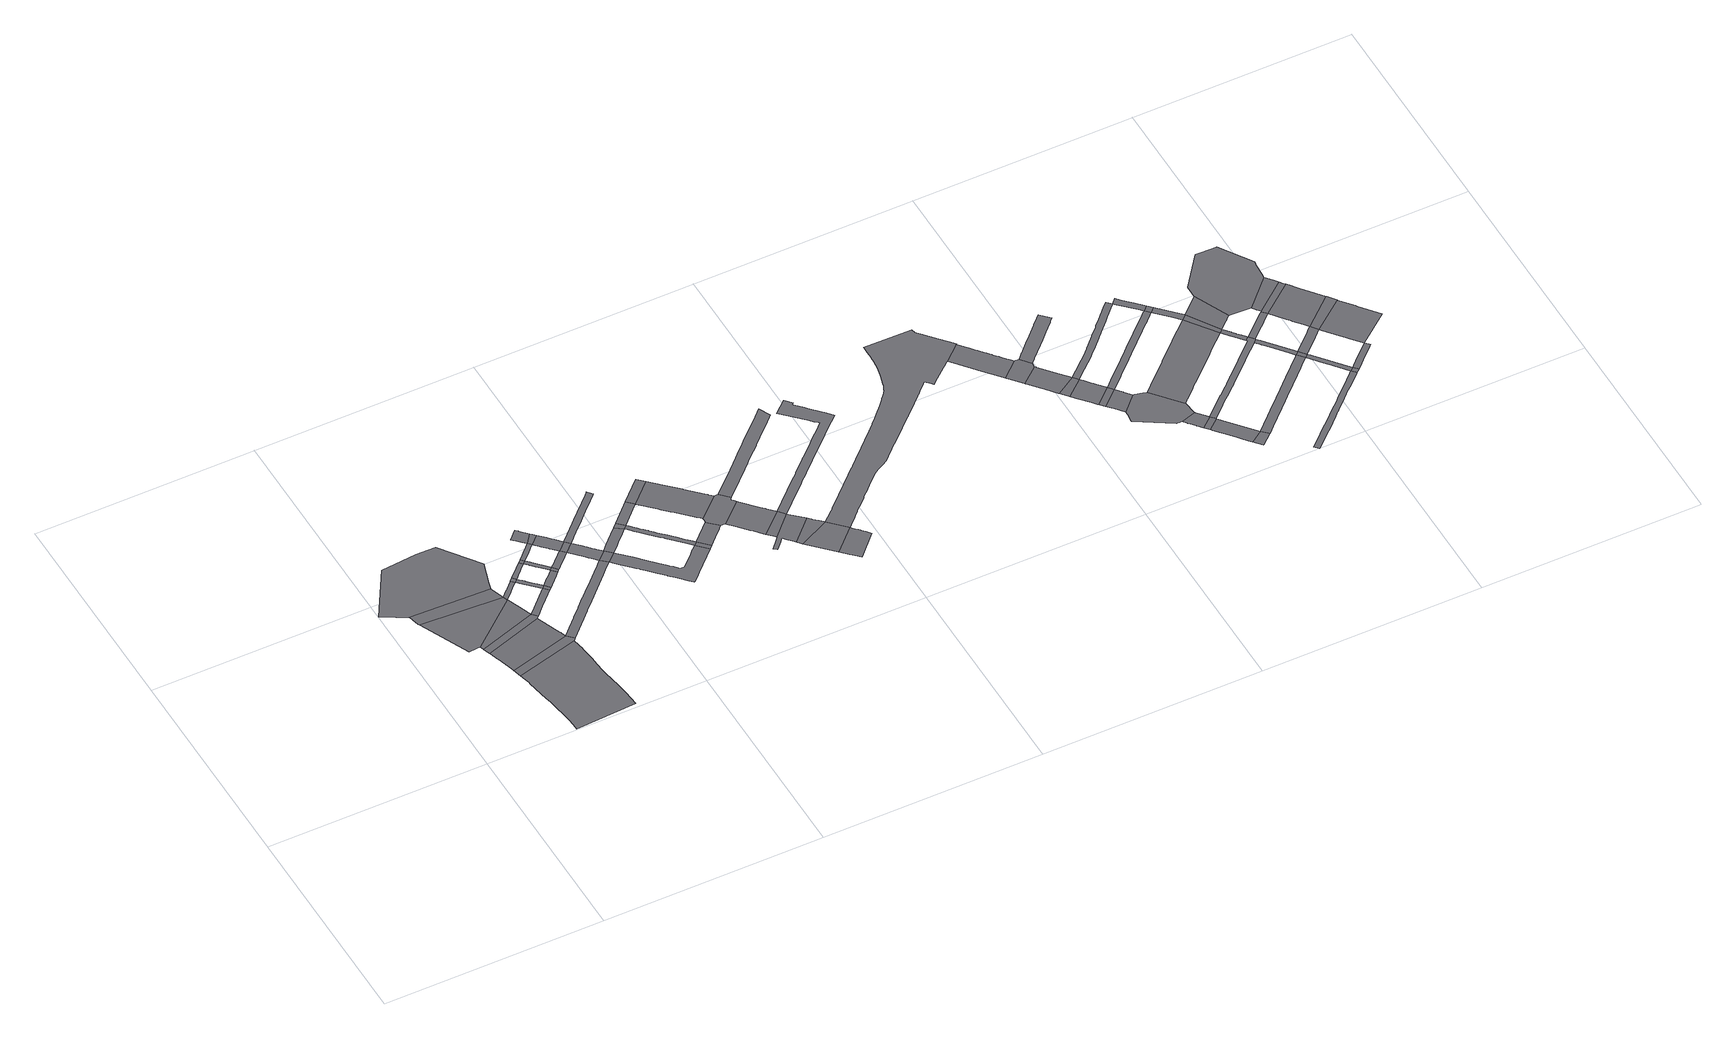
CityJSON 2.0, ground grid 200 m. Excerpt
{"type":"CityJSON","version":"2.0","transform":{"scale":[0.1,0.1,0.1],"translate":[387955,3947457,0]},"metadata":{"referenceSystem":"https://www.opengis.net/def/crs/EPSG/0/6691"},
"CityObjects":{
"road1":{"type":"Road","attributes":{"function":"3","RoadStructureAttribute.sectionType":"1"},"geometry":[{"type":"MultiSurface","lod":"1","boundaries":[[[0,1,2,3,4,5]]]}]},
"road2":{"type":"Road","attributes":{"function":"3","RoadStructureAttribute.sectionType":"1"},"geometry":[{"type":"MultiSurface","lod":"1","boundaries":[[[6,7,8,9,10,0,5,11,12,13]]]}]},
"road3":{"type":"Road","geometry":[{"type":"MultiSurface","lod":"1","boundaries":[[[14,15,16,17,18,19,20,21,6,13,22,23,24,25,26]]]}]},
"road4":{"type":"Road","geometry":[{"type":"MultiSurface","lod":"1","boundaries":[[[27,28,29,30,31,32,33,34,35,36,37,38,39,40,41,42,43,44,45,46,47,48,49,50,51,52,53,54,55,56,57]]]}]},
"road5":{"type":"Road","attributes":{"RoadStructureAttribute.sectionType":"1"},"geometry":[{"type":"MultiSurface","lod":"1","boundaries":[[[58,59,60,61,62,63,64]]]}]},
"road6":{"type":"Road","geometry":[{"type":"MultiSurface","lod":"1","boundaries":[[[65,66,67,68,69,63,62,70,71,72,73,74,75,76,77]]]}]},
"road7":{"type":"Road","geometry":[{"type":"MultiSurface","lod":"1","boundaries":[[[78,79,80,4,3,59,58]]]}]},
"road8":{"type":"Road","geometry":[{"type":"MultiSurface","lod":"1","boundaries":[[[77,76,42,41,81]]]}]},
"road9":{"type":"Road","attributes":{"RoadStructureAttribute.sectionType":"1"},"geometry":[{"type":"MultiSurface","lod":"1","boundaries":[[[82,83,84,85,86,5,4,87,88,89,90]]]}]},
"road10":{"type":"Road","attributes":{"RoadStructureAttribute.sectionType":"1"},"geometry":[{"type":"MultiSurface","lod":"1","boundaries":[[[91,92,93,94,95,58,64,96,97,98,99]]]}]},
"road11":{"type":"Road","geometry":[{"type":"MultiSurface","lod":"1","boundaries":[[[100,82,90,101]]]}]},
"road12":{"type":"Road","attributes":{"RoadStructureAttribute.sectionType":"1"},"geometry":[{"type":"MultiSurface","lod":"1","boundaries":[[[102,103,104,105,106,107,108,109,101,90,110,111,112,91,113]]]}]},
"road13":{"type":"Road","attributes":{"RoadStructureAttribute.sectionType":"1"},"geometry":[{"type":"MultiSurface","lod":"1","boundaries":[[[114,115,116,100,101,117,118,119,120,121,122,123]]]}]},
"road14":{"type":"Road","geometry":[{"type":"MultiSurface","lod":"1","boundaries":[[[113,91,99,124]]]}]},
"road15":{"type":"Road","geometry":[{"type":"MultiSurface","lod":"1","boundaries":[[[125,114,123,126]]]}]},
"road16":{"type":"Road","attributes":{"RoadStructureAttribute.sectionType":"1"},"geometry":[{"type":"MultiSurface","lod":"1","boundaries":[[[127,128,129,130,131,132,113,124,133,134,135,136]]]}]},
"road17":{"type":"Road","attributes":{"RoadStructureAttribute.sectionType":"1"},"geometry":[{"type":"MultiSurface","lod":"1","boundaries":[[[137,138,139,140,126,123,141,142,143,144,145,146,147,148]]]}]},
"road18":{"type":"Road","attributes":{"RoadStructureAttribute.sectionType":"1"},"geometry":[{"type":"MultiSurface","lod":"1","boundaries":[[[149,150,151,152,153,154,155,156,157,158,159,160,161,162,163,164,165,166,167,168,169,77,81,170,171,172,173,174,175,176,177,178,179]]]}]},
"road19":{"type":"Road","attributes":{"RoadStructureAttribute.sectionType":"1"},"geometry":[{"type":"MultiSurface","lod":"1","boundaries":[[[180,181,182,183,184,185,186,125,126,187,188,189,190,191,192]]]}]},
"road20":{"type":"Road","geometry":[{"type":"MultiSurface","lod":"1","boundaries":[[[148,147,193,127,136,194,195]]]}]},
"road21":{"type":"Road","attributes":{"RoadStructureAttribute.sectionType":"1"},"geometry":[{"type":"MultiSurface","lod":"1","boundaries":[[[196,197,198,199,200,201,202,180,203]]]}]},
"road22":{"type":"Road","attributes":{"RoadStructureAttribute.sectionType":"1"},"geometry":[{"type":"MultiSurface","lod":"1","boundaries":[[[204,205,206,207,208,209,148,195,210,211,212,213,214,215]]]}]},
"road23":{"type":"Road","geometry":[{"type":"MultiSurface","lod":"1","boundaries":[[[216,217,203,180,192,218]]]}]},
"road24":{"type":"Road","attributes":{"RoadStructureAttribute.sectionType":"1"},"geometry":[{"type":"MultiSurface","lod":"1","boundaries":[[[219,220,221,222,223,224,225,226,204,227,228,229,230,231,218,192]]]}]},
"road25":{"type":"Road","geometry":[{"type":"MultiSurface","lod":"1","boundaries":[[[227,204,215,232]]]}]},
"road26":{"type":"Road","attributes":{"RoadStructureAttribute.sectionType":"1"},"geometry":[{"type":"MultiSurface","lod":"1","boundaries":[[[233,234,235,236,237,238,239,240,241,232,215,242,243,244,149,245]]]}]},
"road27":{"type":"Road","geometry":[{"type":"MultiSurface","lod":"1","boundaries":[[[245,149,179,246]]]}]},
"road28":{"type":"Road","attributes":{"RoadStructureAttribute.sectionType":"1"},"geometry":[{"type":"MultiSurface","lod":"1","boundaries":[[[247,248,249,250,251,252,253,254,255,256,257,258,259,260,261,227,232,262,263,264,265,266,267,268,269,270,271,272,273,274,275,276,277,278,279,280,281]]]}]},
"road29":{"type":"Road","attributes":{"RoadStructureAttribute.sectionType":"1"},"geometry":[{"type":"MultiSurface","lod":"1","boundaries":[[[282,283,284,285,286,245,246,287,288,289,290,291,292,293]]]}]},
"road30":{"type":"Road","attributes":{"RoadStructureAttribute.sectionType":"1"},"geometry":[{"type":"MultiSurface","lod":"1","boundaries":[[[294,295,296,297,298,299,300,301,302,303,304,305,306,307,308,309,246,179,310,311,312,313,314,315,316,317,318,319,320,321,322,323,324,325,326,327,328,329,330,331,332]]]}]},
"road31":{"type":"Road","geometry":[{"type":"MultiSurface","lod":"1","boundaries":[[[333,334,335,282,293,336]]]}]},
"road32":{"type":"Road","attributes":{"RoadStructureAttribute.sectionType":"1"},"geometry":[{"type":"MultiSurface","lod":"1","boundaries":[[[337,338,333,336,339,340]]]}]},
"road33":{"type":"Road","attributes":{"RoadStructureAttribute.sectionType":"1"},"geometry":[{"type":"MultiSurface","lod":"1","boundaries":[[[341,342,343,344,345,346,347,348,349,350,351,352,353,354,355,356,357,358,359,360,336,293,361,362,363,364,365,366,367,368,369,370,371,372,373,374,375,332,376]]]}]},
"road34":{"type":"Road","geometry":[{"type":"MultiSurface","lod":"1","boundaries":[[[376,332,331,377]]]}]},
"road35":{"type":"Road","geometry":[{"type":"MultiSurface","lod":"1","boundaries":[[[378,337,340,379]]]}]},
"road36":{"type":"Road","attributes":{"RoadStructureAttribute.sectionType":"1"},"geometry":[{"type":"MultiSurface","lod":"1","boundaries":[[[380,381,382,376,377,383,384,385,386,387,388]]]}]},
"road37":{"type":"Road","attributes":{"RoadStructureAttribute.sectionType":"1"},"geometry":[{"type":"MultiSurface","lod":"1","boundaries":[[[389,390,391,392,393,394,395,396,397,398,399,379,340,400,401,402,403,404,405,406,407,408,409,410,411,412]]]}]},
"road38":{"type":"Road","geometry":[{"type":"MultiSurface","lod":"1","boundaries":[[[413,412,411,414,415,380,388,416,417,418,419,420,421,422,423]]]}]},
"road39":{"type":"Road","attributes":{"RoadStructureAttribute.sectionType":"1"},"geometry":[{"type":"MultiSurface","lod":"1","boundaries":[[[424,425,426,427,428,429,418,417,430,431,432,433,434,435,436,437,438]]]}]},
"road40":{"type":"Road","geometry":[{"type":"MultiSurface","lod":"1","boundaries":[[[438,437,439,440,441,442,443,444]]]}]},
"road41":{"type":"Road","attributes":{"RoadStructureAttribute.sectionType":"1"},"geometry":[{"type":"MultiSurface","lod":"1","boundaries":[[[445,446,443,442,447,448,449,450,451,452,453,454,455,456]]]}]},
"road42":{"type":"Road","attributes":{"RoadStructureAttribute.sectionType":"7"},"geometry":[{"type":"MultiSurface","lod":"1","boundaries":[[[457,458,459,460,461,462,463,464,465,456,455,466,467]]]}]},
"road43":{"type":"Road","geometry":[{"type":"MultiSurface","lod":"1","boundaries":[[[467,466,468,469]]]}]},
"road44":{"type":"Road","attributes":{"RoadStructureAttribute.sectionType":"7"},"geometry":[{"type":"MultiSurface","lod":"1","boundaries":[[[470,471,472,473,474,475,476,469,468,477,478,479,480,481,482]]]}]},
"road45":{"type":"Road","attributes":{"RoadStructureAttribute.sectionType":"1"},"geometry":[{"type":"MultiSurface","lod":"1","boundaries":[[[483,484,485,486,487,488,489,490,491,492,413,423,493,494,495,496,497,498,499,500,501,502,503,504,505,506,507,508]]]}]},
"road46":{"type":"Road","attributes":{"RoadStructureAttribute.sectionType":"1"},"geometry":[{"type":"MultiSurface","lod":"1","boundaries":[[[509,510,511,512,513,514,515,516,517,518,519,520,521,522,523,524,525,526,527,528,529,530,531,532,533,534,535,536,537,538,539,540,541,542,543,544,545,546,547,548,549,550,551,552,553,554,555,556,557,558,559,560,561,562,563,564,565,566,567,568,569,570,571,572,573,574,575,576,438,444]]]}]},
"road47":{"type":"Road","attributes":{"function":"1","RoadStructureAttribute.sectionType":"1"},"geometry":[{"type":"MultiSurface","lod":"1","boundaries":[[[577,578,579,580,581,582,583,584,585,586,587,588,589,590,591,592,593,594,595,596,597,598,599,600,601,602,603,604,605,606,607,608,609,610,611,612,613,614,615,616,617,618,619,620,621,622,623,624,625,626,627,628,629,630,631,632,633,634,635,636,637,638,639,640,641,642,643,644,645,646,647,648,649,650,651,652,653,467,469,654,655,656,657,658,659,660,661,662,663,664,665,666,667,668,669,670,671,672,673,674,675,676,677,678,679,680,681,682,683,684,685,686,687,688,689,690,691,692,693,694,695,696,697,698,699,700,701,702,703,704,705,706,707,708,709,710,711,712,713,714,715,716,717,718,719,720,721,722,723,724,725,726,727,728,729,730,731,732,733,734,735,736,737]]]}]},
"road48":{"type":"Road","geometry":[{"type":"MultiSurface","lod":"1","boundaries":[[[738,739,740,741,742,743,744,745,746,747,748,749,750,751,752,753,726,725,754,755,756,757,758,759,760,761,762]]]}]},
"road49":{"type":"Road","geometry":[{"type":"MultiSurface","lod":"1","boundaries":[[[762,761,763,764,765,766,767,768,769,770]]]}]},
"road50":{"type":"Road","attributes":{"RoadStructureAttribute.sectionType":"1"},"geometry":[{"type":"MultiSurface","lod":"1","boundaries":[[[771,772,773,774,775,776,768,767,777,778,779,780,781,782,783,784]]]}]},
"road51":{"type":"Road","geometry":[{"type":"MultiSurface","lod":"1","boundaries":[[[784,783,785,786,787]]]}]},
"road52":{"type":"Road","attributes":{"RoadStructureAttribute.sectionType":"1"},"geometry":[{"type":"MultiSurface","lod":"1","boundaries":[[[788,789,790,791,792,793,794,795,787,786,796,797,798,799,800,801]]]}]},
"road53":{"type":"Road","geometry":[{"type":"MultiSurface","lod":"1","boundaries":[[[801,800,802,803,804,805]]]}]},
"road54":{"type":"Road","attributes":{"RoadStructureAttribute.sectionType":"1"},"geometry":[{"type":"MultiSurface","lod":"1","boundaries":[[[806,807,808,804,803,809,810,811,812]]]}]},
"road55":{"type":"Road","attributes":{"RoadStructureAttribute.sectionType":"1"},"geometry":[{"type":"MultiSurface","lod":"1","boundaries":[[[813,814,815,816,817,818,819,820,821,822,823,824,770,769,825,826,827,828,829,830,831,832,833]]]}]},
"road56":{"type":"Road","geometry":[{"type":"MultiSurface","lod":"1","boundaries":[[[834,835,812,811,836,837,838,839,840,841,842,843,844,845,846,847,848,849,850]]]}]},
"road57":{"type":"Road","attributes":{"RoadStructureAttribute.sectionType":"1"},"geometry":[{"type":"MultiSurface","lod":"1","boundaries":[[[851,852,853,854,843,842,855,856,857,858,859,860,861,862,863,864]]]}]},
"road58":{"type":"Road","attributes":{"RoadStructureAttribute.sectionType":"1"},"geometry":[{"type":"MultiSurface","lod":"1","boundaries":[[[865,866,867,868,869,870,871,872,873,874,875,876,877,878,879,880,881,882,883,884,784,787,885,886,887,888,889,890,891,892,893,894,895,896,897,898,899,900,901,902,903,904,905,906,907,908,909,910,911]]]}]},
"road59":{"type":"Road","geometry":[{"type":"MultiSurface","lod":"1","boundaries":[[[864,863,912,913,914,915]]]}]},
"road60":{"type":"Road","attributes":{"RoadStructureAttribute.sectionType":"1"},"geometry":[{"type":"MultiSurface","lod":"1","boundaries":[[[916,917,918,919,920,914,913,921,922,923,924,925,926,927,928]]]}]},
"road61":{"type":"Road","attributes":{"RoadStructureAttribute.sectionType":"1"},"geometry":[{"type":"MultiSurface","lod":"1","boundaries":[[[929,930,931,932,933,934,935,936,937,938,939,940,941,942,943,944,945,946,947,948,949,801,805,950,951,952,953,954,955,956,957,958,959,960,961,962,963,964]]]}]},
"road62":{"type":"Road","geometry":[{"type":"MultiSurface","lod":"1","boundaries":[[[928,927,965,966,967]]]}]},
"road63":{"type":"Road","attributes":{"function":"3","RoadStructureAttribute.sectionType":"1"},"geometry":[{"type":"MultiSurface","lod":"1","boundaries":[[[968,969,970,971,972,973,974,975,976,977,978,979,850,849,980,981,982,983,984,985,986,987,988,989,990,991,992,993,994,995,996,997,998,999,1000,1001]]]}]},
"road64":{"type":"Road","attributes":{"RoadStructureAttribute.sectionType":"1"},"geometry":[{"type":"MultiSurface","lod":"1","boundaries":[[[1002,1003,1004,1005,1006,1007,911,1008,1009,1010,1011,1012,929,1013]]]}]},
"road65":{"type":"Road","attributes":{"RoadStructureAttribute.sectionType":"1"},"geometry":[{"type":"MultiSurface","lod":"1","boundaries":[[[1014,1015,1016,1017,1018,1019,1020,1021,1022,1023,1024,1025,1026,1027,1028,1029,1030,1031,1032,1033,1034,1035,1036,1037,1038,1039,1040,864,915,1041,1042,1043,1044,1045,1046,1047,1048,1049,1050,1051,1052,1053,1054,1055,1056,1057,1058,1059,1060,1061,1062,1063,1064,1065]]]}]},
"road66":{"type":"Road","geometry":[{"type":"MultiSurface","lod":"1","boundaries":[[[1013,929,964,1066]]]}]},
"road67":{"type":"Road","attributes":{"RoadStructureAttribute.sectionType":"1"},"geometry":[{"type":"MultiSurface","lod":"1","boundaries":[[[1067,1068,1069,1070,1066,964,1071,1072,1073,968,1074]]]}]},
"road68":{"type":"Road","attributes":{"RoadStructureAttribute.sectionType":"1"},"geometry":[{"type":"MultiSurface","lod":"1","boundaries":[[[1075,1076,1077,1078,1079,1080,1081,1082,1083,1084,1085,1086,1087,1088,1089,1090,1091,1092,1093,928,967,1094,1095,1096,1097,1098,1099,1100,1101,1102,1103,1104,1105,1106,1107,1108,1109,1110,1111,1112,1113,1114]]]}]},
"road69":{"type":"Road","geometry":[{"type":"MultiSurface","lod":"1","boundaries":[[[1074,968,1001,1115]]]}]},
"road70":{"type":"Road","attributes":{"RoadStructureAttribute.sectionType":"1"},"geometry":[{"type":"MultiSurface","lod":"1","boundaries":[[[1116,1117,1118,1119,1120,1121,1122,1123,1124,1125,1126,1127,1128,1129,1130,1131,1132,1133,1134,1135,1136,1137,1138,1139,1140,1141,1142,1143,1144,1145,1146,1147,1148,1149,1150,1151,1152,1153,1154,1155,1156,1157,1158,1159,1160]]]}]},
"road71":{"type":"Road","geometry":[{"type":"MultiSurface","lod":"1","boundaries":[[[1161,1162,1163,1164,1165,1115,1001,1166,1167,1168,1169,1015,1014]]]}]},
"road72":{"type":"Road","attributes":{"function":"3","RoadStructureAttribute.sectionType":"1"},"geometry":[{"type":"MultiSurface","lod":"1","boundaries":[[[1170,1171,1172,1074,1115,1173,1174,1175,1176,1177,1178]]]}]},
"road73":{"type":"Road","attributes":{"RoadStructureAttribute.sectionType":"1"},"geometry":[{"type":"MultiSurface","lod":"1","boundaries":[[[1179,1180,1181,1182,1183,1184,1185,1064,1063,1186,1187,1188,1189,1190,1191,1192,1075,1193]]]}]},
"road74":{"type":"Road","attributes":{"function":"3","RoadStructureAttribute.sectionType":"1"},"geometry":[{"type":"MultiSurface","lod":"1","boundaries":[[[1194,1195,1196,1197,1014,1065,1198,1199,1200,1201,1202,1203,1204]]]}]},
"road75":{"type":"Road","geometry":[{"type":"MultiSurface","lod":"1","boundaries":[[[1193,1075,1114,1205]]]}]},
"road76":{"type":"Road","attributes":{"RoadStructureAttribute.sectionType":"1"},"geometry":[{"type":"MultiSurface","lod":"1","boundaries":[[[1206,1207,1208,1209,1205,1114,1210,1211,1212,1213,1214,1215,1216]]]}]},
"road77":{"type":"Road","geometry":[{"type":"MultiSurface","lod":"1","boundaries":[[[1217,1218,1219,1220,1221,1170,1178,1222,1223,1224,1225,1226,1227,1228,1229,1230]]]}]},
"road78":{"type":"Road","attributes":{"RoadStructureAttribute.sectionType":"1"},"geometry":[{"type":"MultiSurface","lod":"1","boundaries":[[[1231,1232,1233,1193,1205,1234,1235,1236,1237,1238]]]}]},
"road79":{"type":"Road","geometry":[{"type":"MultiSurface","lod":"1","boundaries":[[[1216,1215,1116,1160,1239,1240,1241,1242]]]}]},
"road80":{"type":"Road","attributes":{"function":"3","RoadStructureAttribute.sectionType":"1"},"geometry":[{"type":"MultiSurface","lod":"1","boundaries":[[[1243,1224,1223,1244,1245,1246,1247,1248]]]}]},
"road81":{"type":"Road","geometry":[{"type":"MultiSurface","lod":"1","boundaries":[[[1249,1248,1247,1250,1194,1204,1251]]]}]},
"road82":{"type":"Road","attributes":{"RoadStructureAttribute.sectionType":"1"},"geometry":[{"type":"MultiSurface","lod":"1","boundaries":[[[1252,1253,1254,1255,1256,1257,1216,1242,1258,1259,1260,1261]]]}]},
"road83":{"type":"Road","attributes":{"function":"3","RoadStructureAttribute.sectionType":"1"},"geometry":[{"type":"MultiSurface","lod":"1","boundaries":[[[1262,1263,1264,1265,1266,1267,1268,1269,1270,1271,1272,1273,1251,1204]]]}]},
"road84":{"type":"Road","geometry":[{"type":"MultiSurface","lod":"1","boundaries":[[[1274,1267,1266,1231,1238,1275]]]}]},
"road85":{"type":"Road","attributes":{"function":"3","RoadStructureAttribute.sectionType":"1"},"geometry":[{"type":"MultiSurface","lod":"1","boundaries":[[[1276,1277,1278,1279,1280,1281,1275,1238,1282,1283,1284,1285,1286,1287]]]}]}
},
"vertices":[
[253,1637,0],[465,1185,0],[535,1189,0],[569,1190,0],[1010,1558,0],[995,1599,0],
[220,1753,0],[229,1721,0],[232,1708,0],[233,1706,0],[248,1652,0],[976,1652,0],[956,1710,0],[949,1730,0],
[699,2351,0],[602,2356,0],[272,2325,0],[5,1875,0],[30,1861,0],[98,1822,0],[129,1804,0],[175,1778,0],[953,1745,0],[954,1746,0],[969,1796,0],[1031,2005,0],[777,2348,0],
[1369,119,0],[1364,182,0],[1361,205,0],[1350,283,0],[1334,375,0],[1318,460,0],[1315,490,0],[1306,590,0],[1306,601,0],[1305,614,0],[1303,659,0],[1296,715,0],[1287,787,0],[1287,789,0],[1268,900,0],[704,749,0],[711,722,0],[729,656,0],[729,653,0],[729,635,0],[768,422,0],[768,421,0],[780,356,0],[786,324,0],[791,295,0],[807,195,0],[810,166,0],[815,123,0],[821,29,0],[822,10,0],[1375,43,0],
[1102,1322,0],[581,1154,0],[597,1103,0],[599,1100,0],[601,1092,0],[1126,1261,0],[1144,1279,0],
[1220,1017,0],[1215,1031,0],[1213,1036,0],[1209,1046,0],[1189,1094,0],[612,1057,0],[623,1023,0],[626,1015,0],[632,996,0],[657,920,0],[675,858,0],[682,832,0],[1235,980,0],
[1093,1346,0],[1080,1378,0],[1012,1553,0],
[1291,923,0],
[1131,1732,0],[1123,1724,0],[1065,1667,0],[1058,1661,0],[1043,1646,0],[1071,1617,0],[1086,1632,0],[1135,1680,0],[1159,1703,0],
[1321,1537,0],[1225,1443,0],[1188,1406,0],[1158,1377,0],[1110,1329,0],[1152,1286,0],[1224,1358,0],[1242,1376,0],[1363,1495,0],
[1157,1757,0],[1185,1728,0],
[1305,1604,0],[1275,1635,0],[1237,1673,0],[1232,1679,0],[1228,1683,0],[1217,1694,0],[1212,1700,0],[1211,1700,0],[1176,1687,0],[1187,1675,0],[1228,1633,0],[1346,1562,0],
[1287,1883,0],[1238,1836,0],[1230,1828,0],[1206,1749,0],[1216,1759,0],[1229,1771,0],[1242,1784,0],[1252,1794,0],[1266,1808,0],[1314,1855,0],
[1388,1519,0],
[1312,1908,0],[1340,1879,0],
[1474,1689,0],[1445,1660,0],[1433,1648,0],[1408,1624,0],[1404,1620,0],[1365,1581,0],[1407,1538,0],[1447,1577,0],[1483,1613,0],[1516,1646,0],
[1438,1777,0],[1435,1780,0],[1377,1840,0],[1367,1850,0],[1344,1824,0],[1352,1816,0],[1379,1788,0],[1385,1781,0],[1419,1746,0],[1420,1745,0],[1470,1693,0],[1498,1714,0],
[1874,1604,0],[1827,1558,0],[1810,1541,0],[1696,1431,0],[1687,1422,0],[1642,1378,0],[1635,1371,0],[1628,1365,0],[1606,1343,0],[1569,1308,0],[1564,1302,0],[1553,1292,0],[1523,1263,0],[1472,1213,0],[1470,1211,0],[1463,1204,0],[1391,1134,0],[1385,1128,0],[1301,1045,0],[1291,1035,0],[1273,1018,0],[1329,961,0],[1404,1034,0],[1414,1044,0],[1519,1147,0],[1522,1150,0],[1604,1230,0],[1748,1370,0],[1825,1445,0],[1865,1484,0],[1934,1550,0],
[1450,2043,0],[1441,2033,0],[1418,2012,0],[1394,1988,0],[1348,1943,0],[1335,1930,0],[1323,1919,0],[1376,1915,0],[1384,1922,0],[1397,1935,0],[1400,1938,0],[1446,1983,0],[1478,2014,0],
[1473,1689,0],[1528,1657,0],[1535,1665,0],
[1452,2198,0],[1450,2201,0],[1431,2220,0],[1352,2143,0],[1367,2128,0],[1373,2122,0],[1419,2075,0],[1516,2132,0],
[1639,1847,0],[1611,1821,0],[1604,1814,0],[1562,1774,0],[1529,1743,0],[1500,1715,0],[1541,1670,0],[1563,1692,0],[1570,1699,0],[1610,1737,0],[1616,1742,0],[1681,1804,0],
[1533,2114,0],[1529,2119,0],[1557,2090,0],
[1497,1994,0],[1511,1979,0],[1514,1976,0],[1531,1958,0],[1576,1912,0],[1582,1906,0],[1588,1899,0],[1612,1875,0],[1719,1923,0],[1661,1982,0],[1655,1989,0],[1614,2031,0],[1571,2075,0],
[1760,1880,0],
[1909,1726,0],[1900,1736,0],[1895,1741,0],[1852,1785,0],[1847,1790,0],[1830,1808,0],[1823,1815,0],[1819,1820,0],[1761,1879,0],[1792,1689,0],[1810,1670,0],[1828,1652,0],[1952,1681,0],
[2016,1625,0],
[2141,2332,0],[2136,2326,0],[2115,2306,0],[2049,2242,0],[1992,2187,0],[1947,2144,0],[1942,2138,0],[1837,2037,0],[1836,2036,0],[1832,2032,0],[1831,2031,0],[1829,2029,0],[1781,1982,0],[1780,1982,0],[1748,1951,0],[1761,1880,0],[1788,1906,0],[1790,1907,0],[1792,1909,0],[1816,1933,0],[1831,1948,0],[1833,1949,0],[1854,1970,0],[1879,1994,0],[1914,2028,0],[1917,2031,0],[1922,2035,0],[2032,2142,0],[2065,2175,0],[2094,2203,0],[2108,2216,0],[2134,2241,0],[2135,2242,0],[2157,2263,0],[2182,2287,0],
[2147,1874,0],[2130,1857,0],[2044,1772,0],[2036,1764,0],[2007,1735,0],[2078,1686,0],[2087,1695,0],[2092,1700,0],[2104,1712,0],[2129,1736,0],[2154,1761,0],[2217,1823,0],
[2594,1360,0],[2580,1346,0],[2566,1332,0],[2553,1320,0],[2447,1218,0],[2407,1219,0],[2366,1262,0],[2354,1273,0],[2322,1307,0],[2268,1364,0],[2195,1439,0],[2183,1452,0],[2162,1473,0],[2139,1497,0],[2126,1511,0],[2043,1597,0],[1966,1517,0],[2003,1479,0],[2082,1396,0],[2093,1385,0],[2112,1365,0],[2118,1359,0],[2150,1326,0],[2220,1253,0],[2233,1240,0],[2274,1197,0],[2279,1192,0],[2326,1143,0],[2347,1121,0],[2405,1061,0],[2420,1045,0],[2433,1032,0],[2437,1028,0],[2441,1032,0],[2497,1086,0],[2517,1105,0],[2518,1106,0],[2720,1300,0],[2630,1394,0],
[2186,1912,0],[2157,1884,0],[2148,1875,0],[2245,1851,0],
[2363,2087,0],[2299,2023,0],[2418,2022,0],[2425,2028,0],
[2639,1442,0],[2609,1473,0],[2606,1476,0],[2591,1492,0],[2539,1546,0],[2535,1550,0],[2488,1599,0],[2428,1662,0],[2418,1672,0],[2408,1682,0],[2379,1712,0],[2376,1716,0],[2370,1722,0],[2349,1744,0],[2339,1754,0],[2327,1766,0],[2311,1784,0],[2305,1789,0],[2262,1834,0],[2247,1850,0],[2218,1823,0],[2236,1804,0],[2276,1762,0],[2278,1760,0],[2329,1707,0],[2340,1696,0],[2352,1683,0],[2391,1643,0],[2427,1605,0],[2450,1581,0],[2457,1573,0],[2559,1467,0],[2560,1467,0],[2562,1465,0],[2610,1415,0],[2658,1422,0],
[2749,1328,0],
[2560,2271,0],[2619,2217,0],
[2827,1584,0],[2779,1537,0],[2771,1530,0],[2779,1358,0],[2819,1395,0],[2825,1401,0],[2892,1466,0],[2893,1467,0],[2920,1493,0],
[2994,1846,0],[2990,1850,0],[2969,1870,0],[2844,1994,0],[2837,2001,0],[2832,2006,0],[2829,2009,0],[2827,2011,0],[2824,2014,0],[2793,2044,0],[2719,2118,0],[2432,2022,0],[2432,2021,0],[2562,1893,0],[2580,1875,0],[2611,1845,0],[2624,1831,0],[2638,1818,0],[2647,1809,0],[2780,1678,0],[2792,1666,0],[2801,1656,0],[2827,1631,0],[3028,1812,0],
[3068,1812,0],[2831,1627,0],[2831,1587,0],[2954,1492,0],[2960,1492,0],[3160,1673,0],[3144,1691,0],[3128,1707,0],[3124,1712,0],[3128,1716,0],[3144,1731,0],
[3332,1485,0],[3324,1494,0],[3323,1495,0],[3295,1526,0],[3292,1528,0],[3170,1662,0],[2973,1477,0],[3020,1426,0],[3085,1355,0],[3086,1354,0],[3105,1333,0],[3124,1313,0],[3162,1271,0],[3194,1236,0],[3393,1418,0],
[3209,1220,0],[3237,1189,0],[3239,1188,0],[3258,1168,0],[3446,1359,0],[3448,1360,0],
[3489,1318,0],[3456,1350,0],[3261,1166,0],[3246,1149,0],[3169,1064,0],[3199,1037,0],[3257,1101,0],[3289,1137,0],[3313,1109,0],[3360,1053,0],[3369,1043,0],[3569,1242,0],
[3674,1143,0],[3665,1152,0],[3659,1158,0],[3652,1164,0],[3649,1167,0],[3643,1173,0],[3604,1210,0],[3602,1211,0],[3598,1215,0],[3406,998,0],[3683,1134,0],
[3620,782,0],[3827,984,0],
[3919,885,0],[3892,916,0],[3888,920,0],[3880,929,0],[3877,933,0],[3870,940,0],[3844,966,0],[3671,730,0],[3684,718,0],[3715,686,0],[3716,686,0],[3757,645,0],[3954,845,0],
[3806,2508,0],[3737,2443,0],[3635,2347,0],[3526,2245,0],[3504,2224,0],[3434,2157,0],[3383,2109,0],[3280,2012,0],[3130,1870,0],[3122,1862,0],[3198,1782,0],[3388,1961,0],[3432,2002,0],[3435,2006,0],[3439,2010,0],[3455,2025,0],[3543,2108,0],[3544,2108,0],[3584,2146,0],[3596,2158,0],[3599,2160,0],[3664,2222,0],[3735,2289,0],[3767,2319,0],[3835,2384,0],[3857,2404,0],
[3505,1413,0],[3543,1449,0],[3552,1457,0],[3602,1504,0],[3604,1505,0],[3654,1552,0],[3702,1596,0],[3727,1620,0],[3744,1635,0],[3762,1652,0],[3786,1674,0],[3800,1687,0],[3809,1696,0],[3814,1700,0],[3903,1783,0],[3904,1784,0],[3915,1794,0],[3968,1843,0],[3969,1844,0],[4129,1993,0],[4134,1997,0],[4134,1998,0],[4136,2000,0],[4195,2055,0],[4224,2081,0],[4231,2088,0],[4254,2108,0],[4257,2110,0],[4262,2115,0],[4277,2127,0],[4313,2159,0],[4262,2214,0],[4165,2319,0],[4145,2341,0],[4140,2346,0],[4136,2351,0],[4124,2364,0],[4073,2419,0],[4067,2426,0],[4083,2440,0],[4027,2499,0],[3912,2399,0],[3981,2328,0],[4022,2287,0],[4091,2216,0],[4134,2173,0],[4161,2146,0],[4168,2138,0],[4165,2135,0],[4133,2106,0],[4074,2051,0],[4022,2003,0],[3978,1962,0],[3876,1867,0],[3863,1854,0],[3860,1853,0],[3826,1821,0],[3823,1818,0],[3731,1733,0],[3729,1730,0],[3727,1729,0],[3692,1696,0],[3590,1601,0],[3557,1570,0],[3543,1557,0],[3490,1508,0],[3479,1498,0],[3425,1448,0],
[4878,2726,0],[4878,2699,0],[4878,2693,0],[4878,2689,0],[4877,2633,0],[4877,2629,0],[4876,2606,0],[4876,2573,0],[4875,2568,0],[4875,2547,0],[4871,2505,0],[4867,2483,0],[4861,2445,0],[4855,2420,0],[4854,2415,0],[4853,2411,0],[4851,2405,0],[4830,2318,0],[4829,2313,0],[4819,2281,0],[4815,2269,0],[4806,2245,0],[4804,2241,0],[4799,2231,0],[4792,2217,0],[4785,2207,0],[4777,2194,0],[4765,2181,0],[4733,2143,0],[4728,2137,0],[4717,2124,0],[4695,2097,0],[4692,2095,0],[4680,2082,0],[4634,2035,0],[4632,2033,0],[4580,1980,0],[4544,1943,0],[4535,1934,0],[4531,1930,0],[4493,1891,0],[4482,1879,0],[4479,1877,0],[4470,1868,0],[4467,1865,0],[4416,1818,0],[4406,1809,0],[4394,1798,0],[4341,1747,0],[4329,1736,0],[4284,1694,0],[4242,1654,0],[4227,1641,0],[4211,1625,0],[4173,1590,0],[4153,1571,0],[4141,1560,0],[4106,1527,0],[4092,1514,0],[4021,1447,0],[4015,1442,0],[4008,1435,0],[3978,1407,0],[3932,1365,0],[3921,1354,0],[3911,1344,0],[3877,1313,0],[3836,1274,0],[3823,1262,0],[3807,1247,0],[3800,1240,0],[3782,1224,0],[3769,1211,0],[3757,1200,0],[3722,1169,0],[3719,1166,0],[3688,1139,0],[3828,984,0],[3873,1028,0],[3886,1041,0],[3913,1067,0],[3921,1075,0],[3923,1077,0],[3925,1079,0],[3961,1114,0],[3968,1120,0],[4002,1153,0],[4016,1166,0],[4083,1230,0],[4088,1236,0],[4123,1269,0],[4136,1281,0],[4189,1333,0],[4197,1341,0],[4224,1367,0],[4249,1391,0],[4277,1417,0],[4282,1421,0],[4284,1422,0],[4286,1423,0],[4314,1442,0],[4329,1452,0],[4354,1466,0],[4405,1493,0],[4420,1501,0],[4430,1507,0],[4432,1508,0],[4438,1513,0],[4474,1547,0],[4496,1567,0],[4519,1588,0],[4527,1595,0],[4540,1608,0],[4575,1640,0],[4584,1648,0],[4607,1670,0],[4644,1704,0],[4650,1709,0],[4653,1712,0],[4661,1719,0],[4697,1752,0],[4723,1777,0],[4737,1790,0],[4794,1842,0],[4824,1870,0],[4829,1874,0],[4830,1876,0],[4840,1885,0],[4941,1978,0],[4956,1992,0],[4976,2011,0],[4983,2017,0],[5001,2034,0],[5006,2039,0],[5015,2048,0],[5020,2053,0],[5044,2076,0],[5109,2139,0],[5125,2157,0],[5156,2125,0],[5166,2112,0],[5183,2092,0],[5196,2104,0],[5270,2167,0],[5325,2214,0],[5334,2221,0],[5364,2247,0],[5396,2274,0],[5398,2271,0],[5550,2404,0],[5556,2410,0],[5516,2454,0],[5494,2480,0],[5422,2563,0],[5411,2576,0],[5402,2586,0],[5350,2647,0],[5345,2653,0],[5339,2659,0],[5320,2682,0],[5309,2718,0],
[5845,2059,0],[5843,2061,0],[5803,2108,0],[5788,2127,0],[5785,2130,0],[5773,2144,0],[5751,2169,0],[5750,2171,0],[5735,2189,0],[5719,2208,0],[5706,2223,0],[5668,2269,0],[5664,2273,0],[5621,2324,0],[5598,2351,0],[5590,2361,0],[5403,2266,0],[5413,2254,0],[5462,2196,0],[5566,2074,0],[5632,1995,0],[5656,1967,0],[5683,1935,0],[5721,1890,0],[5877,2022,0],
[5728,1882,0],[5730,1879,0],[5733,1876,0],[5743,1864,0],[5833,1758,0],[5988,1890,0],[5990,1930,0],[5918,2020,0],
[6171,1674,0],[6127,1726,0],[6117,1738,0],[6030,1841,0],[6000,1876,0],[5995,1881,0],[5838,1752,0],[5840,1750,0],[5929,1645,0],[5932,1640,0],[5994,1568,0],[6023,1533,0],[6026,1530,0],[6201,1638,0],
[6045,1507,0],[6084,1461,0],[6240,1592,0],
[6387,1418,0],[6346,1467,0],[6325,1491,0],[6318,1500,0],[6313,1506,0],[6270,1557,0],[6261,1567,0],[6260,1568,0],[6111,1429,0],[6119,1419,0],[6206,1317,0],[6241,1275,0],[6246,1269,0],[6397,1406,0],
[6254,1261,0],[6287,1225,0],[6436,1360,0],[6438,1363,0],
[6488,1299,0],[6486,1301,0],[6476,1314,0],[6322,1186,0],[6335,1172,0],[6399,1095,0],[6538,1240,0],
[6288,2390,0],[6260,2362,0],[6215,2317,0],[6208,2310,0],[6200,2302,0],[6113,2215,0],[6089,2191,0],[6080,2182,0],[6071,2173,0],[5970,2072,0],[5966,2069,0],[5951,2053,0],[6028,1967,0],[6031,1971,0],[6039,1979,0],[6189,2128,0],[6250,2189,0],[6335,2274,0],[6341,2281,0],[6348,2288,0],[6369,2308,0],
[6622,1217,0],[6554,1236,0],[6397,1061,0],[6392,985,0],[6392,975,0],[6702,788,0],[6709,787,0],[6725,786,0],[6751,785,0],[6884,828,0],[6883,832,0],[6881,851,0],[6877,884,0],[6875,903,0],[6869,951,0],[6868,955,0],[6657,1208,0],
[6944,759,0],[6903,807,0],[6899,812,0],[6886,827,0],[6777,754,0],[6778,753,0],[6782,748,0],[6785,745,0],[6828,693,0],[6832,689,0],[6836,683,0],[6861,654,0],[6870,644,0],[6970,728,0],
[6836,2263,0],[6799,2226,0],[6758,2183,0],[6754,2178,0],[6749,2173,0],[6697,2119,0],[6694,2117,0],[6641,2062,0],[6635,2055,0],[6632,2052,0],[6604,2023,0],[6560,1978,0],[6555,1973,0],[6459,1873,0],[6455,1869,0],[6426,1843,0],[6355,1778,0],[6349,1773,0],[6329,1754,0],[6202,1639,0],[6242,1595,0],[6287,1636,0],[6328,1672,0],[6437,1771,0],[6450,1783,0],[6461,1794,0],[6497,1826,0],[6575,1907,0],[6629,1962,0],[6631,1965,0],[6638,1972,0],[6660,1995,0],[6664,1999,0],[6666,2001,0],[6678,2014,0],[6693,2029,0],[6705,2041,0],[6723,2060,0],[6733,2070,0],[6760,2098,0],[6770,2109,0],[6794,2134,0],[6797,2137,0],[6799,2139,0],[6841,2182,0],[6855,2197,0],[6878,2221,0],
[6873,640,0],[6905,602,0],[7005,686,0],[7007,688,0],
[7173,486,0],[7161,500,0],[7037,647,0],[7027,659,0],[7016,673,0],[6920,585,0],[6939,561,0],[7013,473,0],[7061,416,0],[7085,388,0],[7122,344,0],[7142,319,0],[7252,392,0],
[7063,2032,0],[7056,2025,0],[7031,2002,0],[7017,1988,0],[6994,1967,0],[6902,1881,0],[6897,1876,0],[6837,1820,0],[6834,1817,0],[6742,1730,0],[6713,1703,0],[6703,1694,0],[6637,1632,0],[6627,1622,0],[6610,1606,0],[6585,1582,0],[6570,1568,0],[6527,1528,0],[6524,1525,0],[6489,1493,0],[6400,1409,0],[6441,1365,0],[6531,1449,0],[6584,1500,0],[6626,1539,0],[6697,1605,0],[6724,1631,0],[6741,1647,0],[6745,1650,0],[6943,1837,0],[7008,1898,0],[7012,1901,0],[7031,1919,0],[7081,1966,0],[7097,1982,0],[7105,1989,0],
[7204,246,0],[7307,334,0],[7312,338,0],
[7291,1798,0],[7195,1709,0],[7187,1702,0],[7106,1626,0],[7065,1588,0],[7026,1552,0],[6925,1458,0],[6923,1456,0],[6875,1412,0],[6783,1326,0],[6766,1310,0],[6660,1212,0],[6870,956,0],[6873,959,0],[6874,960,0],[6894,979,0],[6903,987,0],[6951,1031,0],[6999,1077,0],[7009,1086,0],[7013,1089,0],[7047,1120,0],[7078,1149,0],[7140,1206,0],[7141,1207,0],[7143,1209,0],[7167,1231,0],[7168,1231,0],[7184,1246,0],[7290,1344,0],[7324,1375,0],[7385,1431,0],[7411,1455,0],[7488,1527,0],
[7095,2085,0],[7033,2148,0],[7002,2180,0],[6976,2207,0],[6948,2235,0],[6921,2263,0],[6902,2196,0],[6917,2181,0],[7002,2094,0],[7017,2079,0],[7032,2064,0],[7106,2074,0],
[7665,1377,0],[7635,1352,0],[7643,1342,0],[7623,1323,0],[7607,1309,0],[7598,1300,0],[7572,1276,0],[7511,1220,0],[7424,1140,0],[7346,1069,0],[7329,1053,0],[7324,1048,0],[7320,1045,0],[7284,1012,0],[7244,974,0],[7238,969,0],[7233,965,0],[7232,964,0],[7230,962,0],[7162,903,0],[7158,900,0],[7098,847,0],[7058,810,0],[7051,804,0],[7017,772,0],[7016,771,0],[6981,739,0],[7016,696,0],[7053,731,0],[7105,780,0],[7147,818,0],[7233,893,0],[7241,900,0],[7266,922,0],[7312,964,0],[7316,968,0],[7319,971,0],[7322,974,0],[7355,1004,0],[7383,1029,0],[7460,1100,0],[7489,1127,0],[7491,1129,0],[7551,1184,0],[7555,1187,0],[7609,1237,0],[7623,1249,0],[7658,1282,0],[7677,1299,0],[7678,1300,0],[7708,1326,0],[7704,1331,0],
[7148,2031,0],
[7330,1844,0],[7275,1901,0],[7213,1965,0],[7160,2019,0],[7117,1978,0],[7129,1966,0],[7234,1856,0],[7335,1838,0],
[7913,1019,0],[7899,1006,0],[7859,967,0],[7848,957,0],[7771,884,0],[7768,881,0],[7616,736,0],[7577,699,0],[7573,695,0],[7569,691,0],[7565,687,0],[7542,666,0],[7517,641,0],[7496,621,0],[7491,617,0],[7436,564,0],[7387,518,0],[7353,485,0],[7313,448,0],[7401,421,0],[7405,425,0],[7443,460,0],[7446,463,0],[7454,471,0],[7514,529,0],[7539,552,0],[7588,598,0],[7603,613,0],[7615,625,0],[7624,633,0],[7628,637,0],[7631,640,0],[7646,654,0],[7810,811,0],[7827,826,0],[7877,874,0],[7918,914,0],[7929,924,0],[7963,956,0],[7964,957,0],
[7518,1553,0],
[8217,655,0],[8215,653,0],[8194,633,0],[8075,520,0],[8061,507,0],[8004,455,0],[8000,451,0],[7979,432,0],[7966,419,0],[7912,370,0],[7888,348,0],[7833,298,0],[7744,216,0],[7722,195,0],[7712,186,0],[7609,90,0],[7585,67,0],[7553,38,0],[7586,1,0],[7608,20,0],[7618,29,0],[7741,138,0],[7744,141,0],[7749,145,0],[7752,148,0],[7782,175,0],[7791,184,0],[7840,231,0],[7846,236,0],[7888,276,0],[7907,294,0],[7910,297,0],[7911,298,0],[7923,309,0],[7986,369,0],[8064,443,0],[8099,474,0],[8102,476,0],[8122,494,0],[8151,519,0],[8214,577,0],[8226,588,0],[8241,601,0],[8247,607,0],[8255,614,0],
[7625,1426,0],[7599,1456,0],[7594,1462,0],[7573,1488,0],[7570,1491,0],[7508,1504,0],[7545,1459,0],[7548,1455,0],[7624,1365,0],
[7495,1986,0],[7484,1975,0],[7469,1962,0],[7544,1577,0],[7591,1620,0],[7594,1623,0],[7627,1655,0],[7638,1665,0],[7642,1668,0],
[7920,1072,0],[7828,1183,0],[7824,1188,0],[7819,1194,0],[7811,1203,0],[7807,1208,0],[7731,1299,0],[7678,1299,0],[7706,1266,0],[7719,1251,0],[7734,1233,0],[7792,1163,0],[7876,1063,0],[7911,1021,0],[7942,1046,0],
[7890,1582,0],[7863,1558,0],[7858,1553,0],[7720,1427,0],[7760,1383,0],[7807,1426,0],[7815,1432,0],[7851,1465,0],[7854,1468,0],[7926,1534,0],[7930,1538,0],
[7994,985,0],
[8216,719,0],[8113,842,0],[8018,955,0],[8010,965,0],[7966,956,0],[8037,871,0],[8085,813,0],[8086,812,0],[8089,808,0],[8215,657,0],[8246,682,0],
[7897,2394,0],[7885,2394,0],[7729,2398,0],[7722,2398,0],[7498,2098,0],[7669,1666,0],[7841,1655,0],[8092,1912,0],[8095,1954,0],[8103,2061,0],[8103,2070,0],[8106,2100,0],[8106,2109,0],[7918,2393,0],
[8158,1249,0],[8119,1213,0],[8109,1204,0],[8008,999,0],[8019,1009,0],[8021,1011,0],[8109,1093,0],[8207,1186,0],
[8264,623,0],[8275,632,0],[8282,639,0],[8284,641,0],
[8140,1852,0],[7857,1635,0],[7872,1617,0],[7883,1603,0],[7896,1587,0],[8173,1811,0],
[8195,1784,0],[7895,1587,0],[8211,1764,0],
[8459,879,0],[8444,865,0],[8376,803,0],[8369,796,0],[8334,764,0],[8266,700,0],[8304,660,0],[8363,716,0],[8480,827,0],[8495,841,0],
[8032,1410,0],[8055,1382,0],[8067,1367,0],[8125,1294,0],[8160,1251,0],[8431,1491,0],[8405,1524,0],[8369,1568,0],[8286,1671,0],[8277,1683,0],[8230,1741,0],[8228,1743,0],
[8436,1485,0],[8493,1413,0],
[8630,1240,0],[8622,1249,0],[8604,1273,0],[8592,1288,0],[8591,1289,0],[8498,1406,0],[8222,1169,0],[8326,1042,0],[8336,1030,0],[8401,951,0],[8459,880,0],[8740,1101,0]
]}
